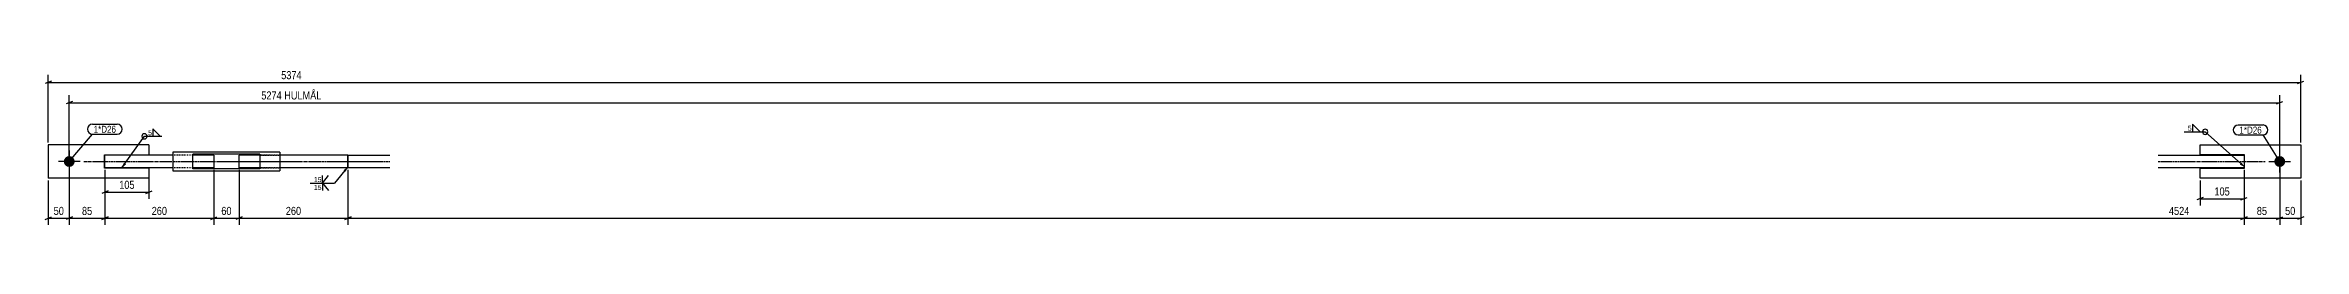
# Model space of a CAD drawing. Header units: millimetres. Extents: x 12 to 17050, y 10 to 383.
# Drawn here: x 11661 to 17050, y 12 to 383 of the extents above; entities that cross this region are included whole.
import ezdxf

# ---------------------------------------------------------------- set-up
doc = ezdxf.new("R2010")
doc.units = ezdxf.units.MM
doc.linetypes.add('DXK_LINE_DOT2', pattern=[3.9198, 1.9599, -1.9599])
doc.linetypes.add('DXK_LINE_DOT3', pattern=[5.9187, 2.979, -0.9799, 0.9799, -0.9799])
for name, color, linetype in [('MÅLSÆTNING', 7, 'Continuous'), ('STÅL', 7, 'Continuous'), ('TEKST', 7, 'Continuous')]:
    doc.layers.add(name, color=color, linetype=linetype)
doc.styles.add('Arial Narrow', font='ARIALN.TTF', dxfattribs={"height": 0.2})

msp = doc.modelspace()

# ---------------------------------------------------------------- hatches: boundary and pattern name
at = {"layer": 'STÅL', "linetype": 'Continuous'}
for points in [[(11718.3, 150.1, -1), (11718.3, 176.1, -1)], [(16992.5, 176.1, -1), (16992.5, 150.1, -1)]]:
    msp.add_hatch(color=96, dxfattribs=at).paths.add_polyline_path(points)
at = {"layer": 'TEKST', "linetype": 'Continuous'}
for points in [[(12372.9, 142.6), (12383.3, 150.1), (12377.7, 138.5)], [(16901.2, 160.8), (16908.5, 150.1), (16897.1, 156.1)]]:
    msp.add_hatch(color=3, dxfattribs=at).paths.add_polyline_path(points)

# ---------------------------------------------------------------- linework, layer by layer
at = {"layer": 'MÅLSÆTNING', "color": 7, "linetype": 'Continuous'}
for p, q in [((11675.8, 354.6), (11660.8, 348.6)), ((11668.3, 208.1), (11668.3, 369.3)), ((17035, 348.6), (17050, 354.6)), ((17042.5, 208.1), (17042.5, 369.3)), ((11725.8, 306.2), (11710.8, 300.2)), ((11718.3, 168.1), (11718.3, 321)), ((11718.3, 303.2), (16992.5, 303.2)), ((16985, 300.2), (17000, 306.2)), ((16992.5, 168.1), (16992.5, 321)), ((11668.3, 118.1), (11668.3, 12)), ((11718.3, 158.1), (11718.3, 12)), ((11803.3, 143.1), (11803.3, 12)), ((11803.3, 143.1), (11803.3, 12)), ((12063.3, 143.1), (12063.3, 12)), ((12123.3, 143.1), (12123.3, 12)), ((12123.3, 143.1), (12123.3, 12)), ((12383.3, 143.1), (12383.3, 12)), ((12383.3, 143.1), (12383.3, 12)), ((16802.5, 118.1), (16802.5, 58.4)), ((16907.5, 143.1), (16907.5, 58.4)), ((16907.5, 143.1), (16907.5, 12)), ((16992.5, 158.1), (16992.5, 12)), ((17042.5, 118.1), (17042.5, 12)), ((11810.8, 93.2), (11795.8, 87.2)), ((11803.3, 90.2), (11908.3, 90.2)), ((11900.8, 87.2), (11915.8, 93.2)), ((16810, 77.4), (16795, 71.4)), ((16802.5, 74.4), (16907.5, 74.4)), ((16900, 71.4), (16915, 77.4)), ((11660.8, 25), (11675.8, 31)), ((11668.3, 28), (11718.3, 28)), ((11725.8, 31), (11710.8, 25)), ((11810.8, 31), (11795.8, 25)), ((11795.8, 25), (11810.8, 31)), ((12055.8, 25), (12070.8, 31)), ((12063.3, 28), (12123.3, 28)), ((12130.8, 31), (12115.8, 25)), ((12130.8, 31), (12115.8, 25)), ((12123.3, 28), (12383.3, 28)), ((12390.8, 31), (12375.8, 25)), ((12375.8, 25), (12390.8, 31)), ((16915, 31), (16900, 25)), ((16985, 25), (17000, 31)), ((16992.5, 28), (17042.5, 28)), ((17050, 31), (17035, 25))]:
    msp.add_line(p, q, dxfattribs=at)
at = {"layer": 'STÅL', "color": 2, "linetype": 'Continuous'}
for p, q in [((11668.3, 203.1), (11668.3, 123.1)), ((11908.3, 203.1), (11668.3, 203.1)), ((11802.3, 147.1), (11802.3, 179.1)), ((11802.3, 179.1), (11908.3, 179.1)), ((11965.8, 178.1), (11803.3, 178.1)), ((11803.3, 148.1), (11803.3, 178.1)), ((11908.3, 203.1), (11908.3, 179.1)), ((12220.8, 185.6), (11965.8, 185.6)), ((11965.8, 185.6), (11965.8, 140.6)), ((12173.3, 180.6), (12013.3, 180.6)), ((12013.3, 145.6), (12013.3, 180.6)), ((12063.3, 178.1), (12013.3, 178.1)), ((12063.3, 178.1), (12063.3, 176.1)), ((12063.3, 176.1), (12063.3, 148.1)), ((12173.3, 178.1), (12123.3, 178.1)), ((12123.3, 148.1), (12123.3, 178.1)), ((12173.3, 180.6), (12173.3, 145.6)), ((12220.8, 185.6), (12220.8, 140.6)), ((12383.3, 178.1), (12220.8, 178.1)), ((12383.3, 178.1), (12483.3, 178.1)), ((12383.3, 150.1), (12383.3, 178.1)), ((12383.3, 178.1), (12383.3, 176.1)), ((12383.3, 176.1), (12383.3, 148.1)), ((16702.5, 178.1), (16907.5, 178.1)), ((16802.5, 179.1), (16802.5, 203.1)), ((16802.5, 203.1), (17042.5, 203.1)), ((16908.5, 179.1), (16802.5, 179.1)), ((16907.5, 178.1), (16907.5, 148.1)), ((16908.5, 147.1), (16908.5, 179.1)), ((17042.5, 203.1), (17042.5, 123.1)), ((11908.3, 123.1), (11668.3, 123.1)), ((11908.3, 147.1), (11802.3, 147.1)), ((11965.8, 148.1), (11803.3, 148.1)), ((11908.3, 147.1), (11908.3, 123.1)), ((11965.8, 140.6), (12220.8, 140.6)), ((12063.3, 148.1), (12013.3, 148.1)), ((12173.3, 145.6), (12013.3, 145.6)), ((12173.3, 148.1), (12123.3, 148.1)), ((12383.3, 148.1), (12220.8, 148.1)), ((12383.3, 148.1), (12383.3, 150.1)), ((12483.3, 148.1), (12383.3, 148.1)), ((16907.5, 148.1), (16702.5, 148.1)), ((16802.5, 123.1), (16802.5, 147.1)), ((16802.5, 147.1), (16908.5, 147.1)), ((17042.5, 123.1), (16802.5, 123.1))]:
    msp.add_line(p, q, dxfattribs=at)
at = {"layer": 'STÅL', "color": 96, "linetype": 'Continuous'}
for p, q in [((11744.3, 163.1), (11692.3, 163.1)), ((11718.3, 189.1), (11718.3, 137.1)), ((16966.5, 163.1), (17018.5, 163.1)), ((16992.5, 137.1), (16992.5, 189.1))]:
    msp.add_line(p, q, dxfattribs=at)
at = {"layer": 'STÅL', "color": 7, "linetype": 'DXK_LINE_DOT3'}
for p, q in [((11753.3, 163.1), (12113.3, 163.1)), ((12073.3, 163.1), (12433.3, 163.1)), ((12113.3, 163.1), (12270.8, 163.1)), ((12333.3, 163.1), (12483.3, 163.1)), ((16702.5, 163.1), (16957.5, 163.1))]:
    msp.add_line(p, q, dxfattribs=at)
at = {"layer": 'STÅL', "color": 7, "linetype": 'DXK_LINE_DOT2'}
for p, q in [((12013.3, 178.1), (11965.8, 178.1)), ((12220.8, 178.1), (12173.3, 178.1)), ((12173.3, 178.1), (12220.8, 178.1)), ((12013.3, 148.1), (11965.8, 148.1)), ((12220.8, 148.1), (12173.3, 148.1)), ((12173.3, 148.1), (12220.8, 148.1))]:
    msp.add_line(p, q, dxfattribs=at)
at = {"layer": 'TEKST', "color": 3, "linetype": 'Continuous'}
msp.add_line((12383.3, 150.1), (12350.9, 111.6), dxfattribs=at)
msp.add_arc((16814.6, 234), 6.25, 270, 90, dxfattribs=at)

# ---------------------------------------------------------------- wipeouts: each hides what was drawn before it
at = {"color": 0}
for points in [[(11829.8, 231.5), (11829.8, 249), (11776.5, 249), (11776.5, 231.5)], [(16781.9, 235.5), (16781.9, 250), (16772.2, 250), (16772.2, 235.5)]]:
    msp.add_wipeout(points, dxfattribs=at).dxf.layer = 'TEKST'

# ---------------------------------------------------------------- next in the draw order: linework, layer by layer
at = {"layer": 'TEKST', "color": 3, "linetype": 'Continuous'}
for p, q in [((16764.5, 234), (16814.6, 234)), ((16802.3, 234), (16784.4, 251.8)), ((16784.4, 251.8), (16784.4, 234)), ((16784.4, 234), (16802.3, 234))]:
    msp.add_line(p, q, dxfattribs=at)
msp.add_arc((16814.6, 234), 6.25, 90, 270, dxfattribs=at)

# ---------------------------------------------------------------- next in the draw order: texts
at = {"layer": 'TEKST', "color": 3, "style": 'Arial Narrow'}
msp.add_text('5', height=11.9, dxfattribs=at).set_placement((16773.2, 236.5))

# ---------------------------------------------------------------- next in the draw order: wipeouts: each hides what was drawn before it
at = {"color": 0}
for points, layer in [([(12324.2, 307), (12324.2, 335), (12172.5, 335), (12172.5, 307)], 'MÅLSÆTNING'), ([(11878.1, 94), (11878.1, 122), (11833.5, 122), (11833.5, 94)], 'MÅLSÆTNING'), ([(11709.5, 31.8), (11709.5, 59.8), (11677.1, 59.8), (11677.1, 31.8)], 'MÅLSÆTNING'), ([(12109.5, 31.8), (12109.5, 59.8), (12077.1, 59.8), (12077.1, 31.8)], 'MÅLSÆTNING'), ([(12275.6, 31.8), (12275.6, 59.8), (12231, 59.8), (12231, 31.8)], 'MÅLSÆTNING'), ([(16877.3, 78.1), (16877.3, 106.1), (16832.7, 106.1), (16832.7, 78.1)], 'MÅLSÆTNING'), ([(17033.7, 31.8), (17033.7, 59.8), (17001.3, 59.8), (17001.3, 31.8)], 'MÅLSÆTNING'), ([(11829.8, 231.5), (11829.8, 249), (11776.5, 249), (11776.5, 231.5)], 'TEKST'), ([(11915.1, 224.6), (11915.1, 239.1), (11905.5, 239.1), (11905.5, 224.6)], 'TEKST'), ([(16949.6, 229.6), (16949.6, 247.1), (16896.3, 247.1), (16896.3, 229.6)], 'TEKST'), ([(12318.2, 113.1), (12318.2, 127.6), (12300.9, 127.6), (12300.9, 113.1)], 'TEKST')]:
    msp.add_wipeout(points, dxfattribs=at).dxf.layer = layer

# ---------------------------------------------------------------- next in the draw order: hatches: boundary and pattern name
at = {"layer": 'TEKST', "linetype": 'Continuous'}
msp.add_hatch(color=3, dxfattribs=at).paths.add_polyline_path([(11853.8, 156.4), (11844, 148.1), (11848.7, 160.1)])

# ---------------------------------------------------------------- next in the draw order: linework, layer by layer
at = {"layer": 'MÅLSÆTNING', "color": 7, "linetype": 'Continuous'}
for p, q in [((11668.3, 351.6), (17042.5, 351.6)), ((11718.3, 158.1), (11718.3, 12)), ((12063.3, 143.1), (12063.3, 12)), ((16992.5, 158.1), (16992.5, 12)), ((11725.8, 31), (11710.8, 25)), ((11718.3, 28), (11803.3, 28)), ((11803.3, 28), (12063.3, 28)), ((12055.8, 25), (12070.8, 31)), ((16907.5, 28), (16992.5, 28)), ((16985, 25), (17000, 31))]:
    msp.add_line(p, q, dxfattribs=at)
at = {"layer": 'TEKST', "color": 7, "linetype": 'Continuous'}
for p, q in [((11718.3, 163.1), (11773.5, 228.5)), ((11773.5, 252), (11832.8, 252)), ((11773.5, 228.5), (11832.8, 228.5))]:
    msp.add_line(p, q, dxfattribs=at)
at = {"layer": 'TEKST', "color": 3, "linetype": 'Continuous'}
for p, q in [((11844, 148.1), (11897.7, 223.1)), ((11897.7, 223.1), (11939.1, 223.1)), ((11935.5, 223.1), (11917.6, 240.9)), ((11917.6, 240.9), (11917.6, 223.1)), ((11917.6, 223.1), (11935.5, 223.1)), ((12322.5, 111.6), (12336.8, 129.5)), ((12322.5, 111.6), (12322.5, 129.5))]:
    msp.add_line(p, q, dxfattribs=at)
at = {"layer": 'TEKST', "color": 7, "linetype": 'Continuous'}
for centre, start, end in [((11773.5, 240.2), 90, 270), ((11832.8, 240.2), 270, 90)]:
    msp.add_arc(centre, 11.7, start, end, dxfattribs=at)
at = {"layer": 'TEKST', "color": 3, "linetype": 'Continuous'}
for start, end in [(90, 270), (270, 90)]:
    msp.add_arc((11897.7, 223.1), 6.25, start, end, dxfattribs=at)

# ---------------------------------------------------------------- next in the draw order: texts
at = {"layer": 'MÅLSÆTNING', "color": 3, "style": 'Arial Narrow'}
for s, height, p in [('5274 HULMÅL', 19.089, (12176.5, 311)), ('105', 19.09, (11837.5, 98)), ('50', 19.09, (11681.1, 35.8)), ('60', 19.09, (12081.1, 35.8)), ('260', 19.09, (12235, 35.8)), ('105', 19.09, (16836.7, 82.1)), ('50', 19.09, (17005.3, 35.8))]:
    msp.add_text(s, height=height, dxfattribs=at).set_placement(p)
at = {"layer": 'TEKST', "color": 3, "style": 'Arial Narrow'}
for s, height, p in [('1*D26', 16.7, (11776.5, 231.5)), ('5', 11.9, (11906.5, 225.6))]:
    msp.add_text(s, height=height, dxfattribs=at).set_placement(p)

# ---------------------------------------------------------------- next in the draw order: wipeouts: each hides what was drawn before it
at = {"color": 0}
msp.add_wipeout([(16949.6, 229.6), (16949.6, 247.1), (16896.3, 247.1), (16896.3, 229.6)], dxfattribs=at).dxf.layer = 'TEKST'

# ---------------------------------------------------------------- next in the draw order: linework, layer by layer
at = {"layer": 'TEKST', "color": 3, "linetype": 'Continuous'}
msp.add_line((16908.5, 150.1), (16814.6, 234), dxfattribs=at)
at = {"layer": 'TEKST', "color": 7, "linetype": 'Continuous'}
for p, q in [((16893.3, 250.1), (16952.6, 250.1)), ((16893.3, 226.6), (16952.6, 226.6)), ((16992.5, 163.1), (16952.6, 226.6))]:
    msp.add_line(p, q, dxfattribs=at)
for centre, radius, start, end in [((16893.3, 238.3), 11.7, 90, 270), ((16952.6, 238.3), 11.8, 270, 90)]:
    msp.add_arc(centre, radius, start, end, dxfattribs=at)

# ---------------------------------------------------------------- next in the draw order: texts
at = {"layer": 'TEKST', "color": 3, "style": 'Arial Narrow'}
msp.add_text('1*D26', height=16.7, dxfattribs=at).set_placement((16896.3, 229.6))

# ---------------------------------------------------------------- next in the draw order: wipeouts: each hides what was drawn before it
at = {"color": 0}
for points in [[(12276.7, 355.3), (12276.7, 383.3), (12220, 383.3), (12220, 355.3)], [(11777, 31.8), (11777, 59.8), (11744.6, 59.8), (11744.6, 31.8)], [(11955.6, 31.8), (11955.6, 59.8), (11911, 59.8), (11911, 31.8)], [(16966.2, 31.8), (16966.2, 59.8), (16933.8, 59.8), (16933.8, 31.8)]]:
    msp.add_wipeout(points, dxfattribs=at).dxf.layer = 'MÅLSÆTNING'
at = {"color": 0, "linetype": 'Continuous'}
msp.add_wipeout([(12318.2, 94.4), (12318.2, 108.9), (12300.9, 108.9), (12300.9, 94.4)], dxfattribs=at).dxf.layer = 'TEKST'

# ---------------------------------------------------------------- next in the draw order: linework, layer by layer
at = {"layer": 'MÅLSÆTNING', "color": 7, "linetype": 'Continuous'}
for p, q in [((11803.3, 143.1), (11803.3, 74.2)), ((11908.3, 143.1), (11908.3, 74.2)), ((16907.5, 143.1), (16907.5, 12)), ((12383.3, 28), (16907.5, 28)), ((16900, 25), (16915, 31))]:
    msp.add_line(p, q, dxfattribs=at)
at = {"layer": 'TEKST', "color": 3, "linetype": 'Continuous'}
for p, q in [((12293.2, 111.6), (12350.9, 111.6)), ((12322.5, 111.6), (12336.8, 93.8)), ((12322.5, 111.6), (12322.5, 93.8))]:
    msp.add_line(p, q, dxfattribs=at)

# ---------------------------------------------------------------- next in the draw order: texts
at = {"layer": 'MÅLSÆTNING', "color": 3, "style": 'Arial Narrow'}
for s, p in [('5374', (12224, 359.3)), ('85', (11748.6, 35.8)), ('260', (11915, 35.8)), ('85', (16937.8, 35.8))]:
    msp.add_text(s, height=19.09, dxfattribs=at).set_placement(p)
at = {"layer": 'TEKST', "color": 3, "style": 'Arial Narrow'}
msp.add_text('15', height=11.93, dxfattribs=at).set_placement((12301.9, 114.1))
at = {"layer": 'TEKST', "color": 3, "linetype": 'Continuous', "style": 'Arial Narrow'}
msp.add_text('15', height=11.93, dxfattribs=at).set_placement((12301.9, 95.4))

# ---------------------------------------------------------------- next in the draw order: wipeouts: each hides what was drawn before it
at = {"color": 0}
msp.add_wipeout([(16780.9, 31.8), (16780.9, 59.8), (16724.1, 59.8), (16724.1, 31.8)], dxfattribs=at).dxf.layer = 'MÅLSÆTNING'

# ---------------------------------------------------------------- next in the draw order: texts
at = {"layer": 'MÅLSÆTNING', "color": 3, "style": 'Arial Narrow'}
msp.add_text('4524', height=19.09, dxfattribs=at).set_placement((16728.1, 35.8))

doc.saveas('drawing.dxf')
